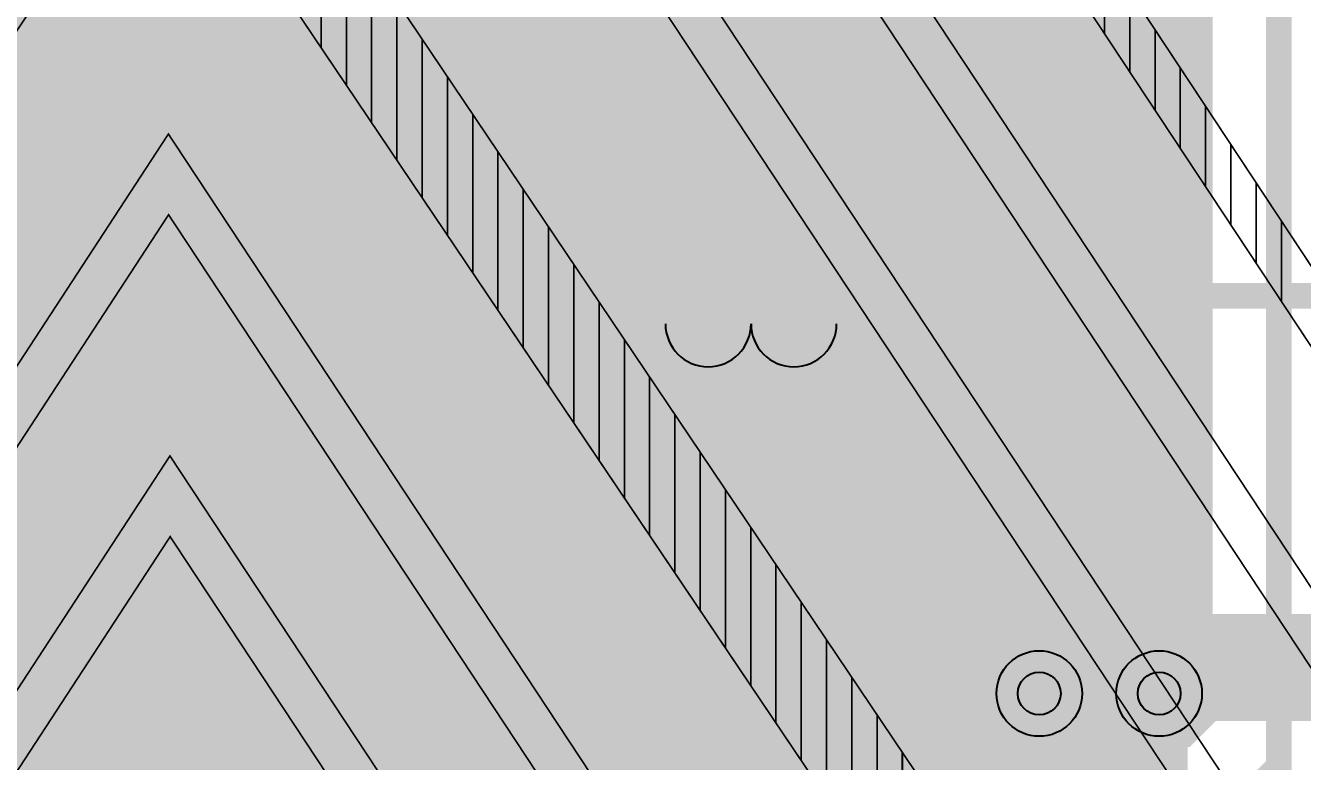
# Model space of a CAD drawing. Extents: x -57 to 2380, y -38 to 1737.
# Drawn here: x 560.1 to 858.5, y 589.1 to 761.2 of the extents above; entities that cross this region are included whole.
import ezdxf

# ---------------------------------------------------------------- set-up
doc = ezdxf.new("R2010")
doc.units = 9
for name, color, linetype, true_color in [('BottomLayer', 7, 'Continuous', 0x0000ff), ('Document', 7, 'Continuous', 0xffffff), ('Hole', 7, 'Continuous', 0x222222), ('Multi-Layer', 7, 'Continuous', 0xc0c0c0), ('TopLayer', 7, 'Continuous', 0xff0000), ('TopSilkLayer', 7, 'Continuous', 0xffff00)]:
    doc.layers.add(name, color=color, linetype=linetype, true_color=true_color)

msp = doc.modelspace()

# ---------------------------------------------------------------- hatches: boundary and pattern name
at = {"layer": 'Document'}
for points in [[(830, 1191.61), (5, 1191.61), (5, 486.61), (830, 486.61)], [(759.64, 628.92), (759.64, 743.92), (699.64, 743.92), (699.64, 628.92)], [(562.73, 737.42), (562.73, 625.42), (626.54, 625.42), (626.54, 737.42)], [(535.58, 728.67), (535.58, 708.98), (561.17, 708.98), (561.17, 728.67)], [(628.1, 728.67), (628.1, 708.98), (653.69, 708.98), (653.69, 728.67)], [(535.58, 691.27), (535.58, 671.58), (561.17, 671.58), (561.17, 691.27)], [(628.1, 691.27), (628.1, 671.58), (653.69, 671.58), (653.69, 691.27)], [(535.58, 653.86), (535.58, 634.18), (561.17, 634.18), (561.17, 653.86)], [(628.1, 653.86), (628.1, 634.18), (653.69, 634.18), (653.69, 653.86)]]:
    msp.add_hatch(color=256, dxfattribs=at).paths.add_polyline_path(points)
at = {"layer": 'TopLayer'}
for points in [[(704.64, 701.42), (704.03, 701.46), (703.44, 701.57), (702.86, 701.75), (702.31, 702), (701.8, 702.31), (701.32, 702.68), (700.89, 703.11), (700.52, 703.58), (700.21, 704.1), (699.96, 704.65), (699.78, 705.23), (699.67, 705.82), (699.64, 706.42), (699.64, 736.42), (699.67, 737.03), (699.78, 737.62), (699.96, 738.2), (700.21, 738.75), (700.52, 739.26), (700.89, 739.74), (701.32, 740.17), (701.8, 740.54), (702.31, 740.85), (702.86, 741.1), (703.44, 741.28), (704.03, 741.39), (704.64, 741.42), (754.64, 741.42), (755.24, 741.39), (755.83, 741.28), (756.41, 741.1), (756.96, 740.85), (757.48, 740.54), (757.95, 740.17), (758.38, 739.74), (758.75, 739.26), (759.06, 738.75), (759.31, 738.2), (759.49, 737.62), (759.6, 737.03), (759.64, 736.42), (759.64, 706.42), (759.6, 705.82), (759.49, 705.23), (759.31, 704.65), (759.06, 704.1), (758.75, 703.58), (758.38, 703.11), (757.95, 702.68), (757.48, 702.31), (756.96, 702), (756.41, 701.75), (755.83, 701.57), (755.24, 701.46), (754.64, 701.42)], [(569.64, 729.65), (569.64, 708), (529.64, 708), (529.64, 729.65)], [(659.64, 729.65), (659.64, 708), (619.64, 708), (619.64, 729.65)], [(569.64, 692.25), (569.64, 670.6), (529.64, 670.6), (529.64, 692.25)], [(659.64, 692.25), (659.64, 670.6), (619.64, 670.6), (619.64, 692.25)], [(704.64, 631.42), (704.03, 631.46), (703.44, 631.57), (702.86, 631.75), (702.31, 632), (701.8, 632.31), (701.32, 632.68), (700.89, 633.11), (700.52, 633.58), (700.21, 634.1), (699.96, 634.65), (699.78, 635.23), (699.67, 635.82), (699.64, 636.42), (699.64, 666.42), (699.67, 667.03), (699.78, 667.62), (699.96, 668.2), (700.21, 668.75), (700.52, 669.26), (700.89, 669.74), (701.32, 670.17), (701.8, 670.54), (702.31, 670.85), (702.86, 671.1), (703.44, 671.28), (704.03, 671.39), (704.64, 671.42), (754.64, 671.42), (755.24, 671.39), (755.83, 671.28), (756.41, 671.1), (756.96, 670.85), (757.48, 670.54), (757.95, 670.17), (758.38, 669.74), (758.75, 669.26), (759.06, 668.75), (759.31, 668.2), (759.49, 667.62), (759.6, 667.03), (759.64, 666.42), (759.64, 636.42), (759.6, 635.82), (759.49, 635.23), (759.31, 634.65), (759.06, 634.1), (758.75, 633.58), (758.38, 633.11), (757.95, 632.68), (757.48, 632.31), (756.96, 632), (756.41, 631.75), (755.83, 631.57), (755.24, 631.46), (754.64, 631.42)], [(569.64, 654.85), (569.64, 633.2), (529.64, 633.2), (529.64, 654.85)], [(659.64, 654.85), (659.64, 633.2), (619.64, 633.2), (619.64, 654.85)]]:
    msp.add_hatch(color=256, dxfattribs=at).paths.add_polyline_path(points)

# ---------------------------------------------------------------- linework, layer by layer
at = {"layer": 'BottomLayer'}
for points, const_width in [([(315, 536.61), (315, 425.2), (364.8, 475), (749, 475), (764, 490), (764, 638.4), (823.59, 698), (1461, 698), (1486.97, 723.97), (1486.97, 752.52), (1527.95, 793.5), (1537.63, 793.5), (1586.85, 793.5), (1680.9, 793.5), (1685.04, 789.37)], 6), ([(689, 789), (659, 789), (659, 759)], 12), ([(833.08, 611.08), (803.08, 611.08), (797, 605)], 25), ([(1545.32, 592.29), (1544.74, 592.87), (1407.4, 592.87), (1389.19, 611.08), (833.08, 611.08), (827, 605), (825, 605), (815.5, 595.5), (815.5, 546), (854, 507.5), (854, 491.89), (913, 491.89)], 25), ([(797, 456), (797, 522), (797, 605), (825, 605)], 25)]:
    msp.add_lwpolyline(points, dxfattribs=dict(at, const_width=const_width))
at = {"layer": 'Document'}
for points, const_width in [([(1123.02, 1350.78), (777.61, 830.53), (1122.54, 308.21)], 0.39), ([(863.59, 444.72), (604.78, 829.36), (646.89, 891.92), (700.04, 970.88), (711.85, 988.42), (723.66, 1005.97), (735.47, 1023.51), (747.28, 1041.06), (759.09, 1058.6), (765, 1067.37), (806.34, 1128.78)], 0.39), ([(871.3, 990.37), (853.58, 963.69), (847.68, 954.79), (829.96, 928.11), (824.06, 919.22), (806.34, 892.53), (794.53, 874.74), (776.81, 848.06), (770.91, 839.16), (765.19, 830.55), (767.07, 827.69), (776.81, 812.94), (782.72, 804), (794.53, 786.12), (812.24, 759.29), (829.96, 732.46), (847.68, 705.63), (865.39, 678.8)], 0.39), ([(865.39, 697.6), (841.77, 733.37), (835.87, 742.31), (824.06, 760.2), (818.15, 769.14), (812.24, 778.08), (794.53, 804.91), (777.61, 830.53), (782.72, 838.23), (794.53, 856.02), (800.43, 864.91), (812.24, 882.7), (829.96, 909.38), (847.68, 936.07), (859.49, 953.86)], 0.39), ([(1103.29, 318.57), (767.07, 827.69)], 0.39), ([(838.76, 444.64), (592.29, 810.82), (344.23, 442.32)], 0.39), ([(534.69, 725.24), (592.29, 810.82), (593.74, 808.67), (599.65, 799.89), (605.55, 791.12), (629.17, 756.03), (635.08, 747.25), (640.98, 738.48), (670.51, 694.61), (676.42, 685.84), (682.32, 677.06), (688.23, 668.29), (717.76, 624.42), (723.66, 615.65), (729.57, 606.87), (759.09, 563.01)], 0.39), ([(629.17, 756.03), (629.17, 793.1)], 0.39), ([(635.08, 747.25), (635.08, 784.33)], 0.39), ([(812.24, 759.29), (812.24, 778.08)], 0.39), ([(640.98, 738.48), (640.98, 775.55)], 0.39), ([(646.89, 729.71), (646.89, 766.77)], 0.39), ([(818.15, 750.35), (818.15, 769.14)], 0.39), ([(652.8, 720.93), (652.8, 758)], 0.39), ([(824.06, 741.4), (824.06, 760.2)], 0.39), ([(658.7, 712.16), (658.7, 749.22)], 0.39), ([(829.96, 732.46), (829.96, 751.25)], 0.39), ([(626.54, 737.42), (626.54, 625.42)], 6), ([(664.61, 703.38), (664.61, 740.44)], 0.39), ([(835.87, 723.52), (835.87, 742.31)], 0.39), ([(562.73, 625.42), (562.73, 732.42)], 6), ([(670.51, 694.61), (670.51, 731.67)], 0.39), ([(841.77, 714.57), (841.77, 733.37)], 0.39), ([(676.42, 685.84), (676.42, 722.89)], 0.39), ([(847.68, 705.63), (847.68, 724.43)], 0.39), ([(682.32, 677.06), (682.32, 714.11)], 0.39), ([(853.58, 696.69), (853.58, 715.48)], 0.39), ([(688.23, 668.29), (688.23, 705.34)], 0.39), ([(694.13, 659.52), (694.13, 696.56)], 0.39), ([(700.04, 650.74), (700.04, 687.78)], 0.39), ([(705.95, 641.97), (705.95, 679.01)], 0.39), ([(711.85, 633.2), (711.85, 670.23)], 0.39), ([(717.76, 624.42), (717.76, 661.45)], 0.39), ([(723.66, 615.65), (723.66, 652.68)], 0.39), ([(729.57, 606.87), (729.57, 643.9)], 0.39), ([(735.47, 598.1), (735.47, 635.12)], 0.39), ([(741.38, 589.33), (741.38, 626.35)], 0.39), ([(747.28, 580.55), (747.28, 617.57)], 0.39), ([(753.19, 571.78), (753.19, 608.79)], 0.39), ([(759.09, 563.01), (759.09, 600.02)], 0.39), ([(765, 554.23), (765, 591.24)], 0.39)]:
    msp.add_lwpolyline(points, dxfattribs=dict(at, const_width=const_width))
for points, const_width in [([(401.89, 1309.51), (593.49, 1019.54), (782.99, 1309.51), (1045.88, 1309.51), (727.92, 830.6), (1045.63, 349.48), (786.61, 349.48), (593.91, 641.68), (403.25, 349.48), (142.92, 349.48), (460.55, 830.49), (139.94, 1309.51), (401.89, 1309.51)], 0.39), ([(162.17, 359.84), (397.64, 359.84), (593.86, 660.56), (792.19, 359.84), (1026.38, 359.84), (715.5, 830.62), (1026.58, 1299.15), (788.59, 1299.15), (593.54, 1000.69), (396.32, 1299.15), (159.33, 1299.15), (472.99, 830.53), (162.17, 359.84)], 0.39), ([(379.52, 1268.23), (593.5, 944.39), (805.15, 1268.23), (968.75, 1268.23), (678.24, 830.66), (968.72, 390.77), (808.67, 390.77), (593.54, 716.95), (380.72, 390.77), (219.47, 390.77), (509.95, 830.65), (217.07, 1268.23), (379.52, 1268.23)], 0.39), ([(238.73, 401.13), (375.11, 401.13), (593.5, 735.83), (814.25, 401.13), (949.47, 401.13), (667.71, 827.81), (665.82, 830.67), (949.44, 1257.87), (810.75, 1257.87), (593.54, 925.53), (373.95, 1257.87), (236.46, 1257.87), (522.39, 830.69), (238.73, 401.13)], 0.39), ([(1.9, 1186.61), (1.9, 486.61), (828.7, 486.61), (828.7, 1186.61), (1.9, 1186.61)], 6)]:
    msp.add_lwpolyline(points, close=True, dxfattribs=dict(at, const_width=const_width))
at = {"layer": 'Hole'}
for centre in [(797, 605), (825, 605)]:
    msp.add_circle(centre, 5, dxfattribs=at)
at = {"layer": 'Multi-Layer'}
for centre in [(797, 605), (825, 605)]:
    msp.add_circle(centre, 10, dxfattribs=at)
at = {"layer": 'TopLayer'}
for points, const_width in [([(1469.76, 1420), (1179.65, 1420), (1102.36, 1342.71), (1102.36, 1330.71), (1058.07, 1375), (985, 1375), (934.5, 1324.5), (934.5, 1264.63), (890, 1220.13), (890, 855), (853, 818), (853, 588), (840, 575), (775, 575), (755, 595), (573.38, 595), (515, 536.61)], 6), ([(825, 605), (825, 810), (806, 829), (806, 842), (806, 853), (826.42, 873.42), (794, 873.42)], 25), ([(639.64, 681.42), (610.57, 681.42), (600, 692), (600, 750.71), (612.64, 763.34), (612.64, 778.34), (577.64, 778.34)], 6), ([(820, 610), (825, 605)], 6)]:
    msp.add_lwpolyline(points, dxfattribs=dict(at, const_width=const_width))
at = {"layer": 'TopSilkLayer', "const_width": 5}
for points in [[(1.9, 1186.61), (1.9, 486.61), (828.7, 486.61), (828.7, 1186.61), (1.9, 1186.61)], [(689.64, 751.42), (769.64, 751.42), (769.64, 621.42), (689.64, 621.42), (689.64, 751.42)]]:
    msp.add_lwpolyline(points, close=True, dxfattribs=at)
for points in [[(562.73, 733.69), (566.46, 737.42), (626.54, 737.42), (626.54, 733.69)], [(562.73, 698.26), (562.73, 701.99)], [(626.54, 698.26), (626.54, 701.99)], [(562.73, 660.86), (562.73, 664.59)], [(626.54, 660.86), (626.54, 664.59)], [(626.54, 629.16), (626.54, 625.42), (562.73, 625.42), (562.73, 629.16)]]:
    msp.add_lwpolyline(points, dxfattribs=at)
at = {"layer": 'TopSilkLayer'}
for centre in [(719.64, 691.42), (739.64, 691.42)]:
    msp.add_arc(centre, 10, 180, 0, dxfattribs=at)

doc.saveas('drawing.dxf')
